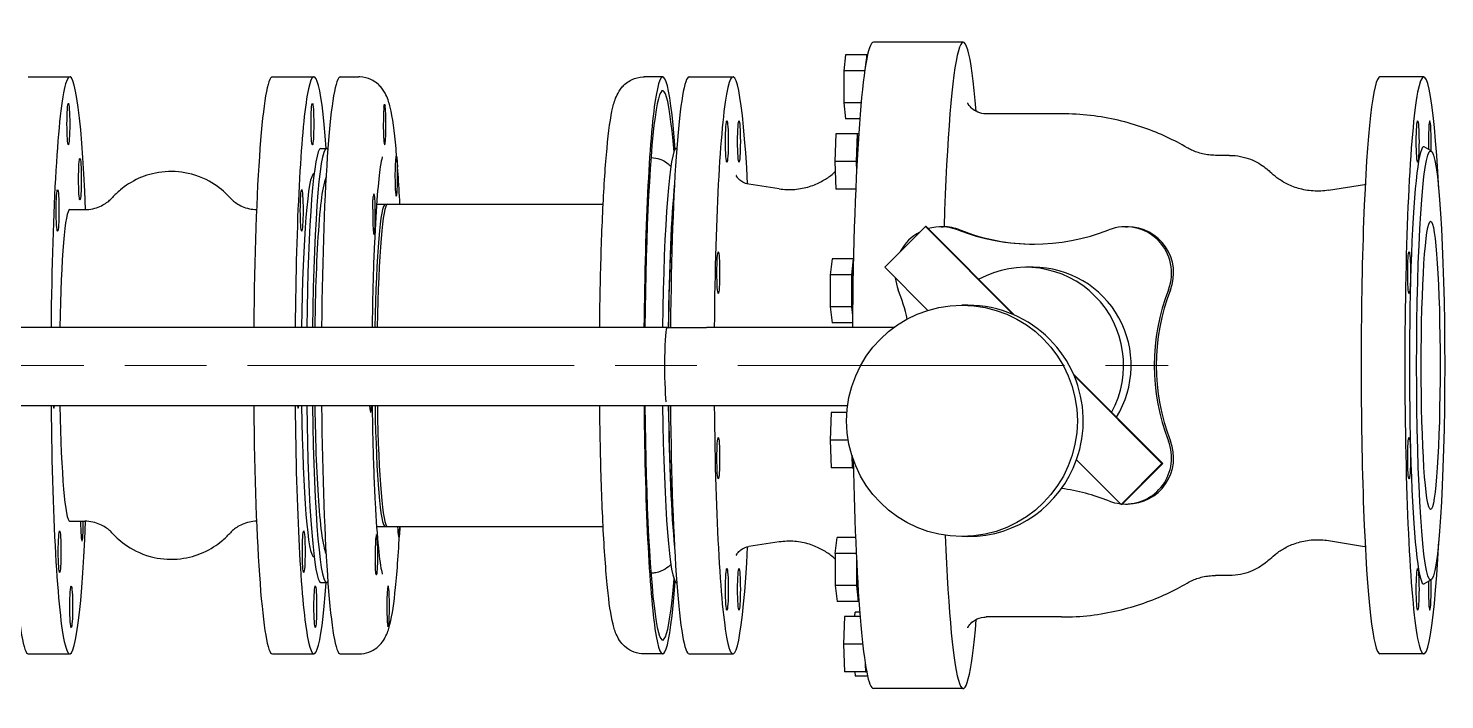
# Model space of a CAD drawing. Header units: millimetres. Extents: x 0 to 10500, y -39653 to 7425.
# Drawn here: x 6271 to 6885, y 6222 to 6513 of the extents above; entities that cross this region are included whole.
import ezdxf

# ---------------------------------------------------------------- set-up
doc = ezdxf.new("R2010")
doc.units = ezdxf.units.MM
doc.header["$LTSCALE"] = 25
doc.linetypes.add('CHAIN', pattern=[0.3543, 0.2362, -0.0295, 0.0591, -0.0295])
doc.layers.add('Centerline', color=7, linetype='Continuous', lineweight=18)
doc.layers.add('Visible', color=7, linetype='Continuous', lineweight=25)

msp = doc.modelspace()

# ---------------------------------------------------------------- linework, layer by layer
at = {"layer": 'Centerline', "linetype": 'CHAIN', "ltscale": 23.990969}
msp.add_line((1478.82, 6366.71), (6765.39, 6366.71), dxfattribs=at)
at = {"layer": 'Visible'}
for p, q in [((6676.54, 6506.71), (6637.63, 6506.71)), ((6625.53, 6501.3), (6624.75, 6494.38)), ((6634.71, 6501.3), (6625.53, 6501.3)), ((6634.71, 6501.3), (6634.1, 6495.93)), ((6634.85, 6500.11), (6634.71, 6501.3)), ((6624.75, 6494.38), (6624.75, 6480.52)), ((6633.87, 6494.38), (6624.75, 6494.38)), ((6271.41, 6491.71), (6289.37, 6491.71)), ((6377.18, 6491.71), (6395.15, 6491.71)), ((6406.62, 6491.71), (6414.6, 6491.71)), ((6546.32, 6491.71), (6538.34, 6491.71)), ((6557.8, 6491.71), (6576.76, 6491.71)), ((6876.11, 6491.71), (6857.15, 6491.71)), ((6624.75, 6480.52), (6625.53, 6473.59)), ((6632.29, 6480.52), (6624.75, 6480.52)), ((6719.2, 6475.71), (6686.52, 6475.71)), ((6631.71, 6473.59), (6625.53, 6473.59)), ((6621.41, 6467.1), (6620.96, 6455.1)), ((6630.59, 6467.1), (6621.41, 6467.1)), ((6630.59, 6467.1), (6630.14, 6455.1)), ((6631.24, 6467.1), (6630.59, 6467.1)), ((6631.04, 6466.1), (6631.18, 6466.1)), ((6398.14, 6460.71), (6400.63, 6460.71)), ((6552.41, 6460.71), (6552.31, 6460.71)), ((6791.9, 6457.71), (6785.87, 6457.71)), ((6879.34, 6459.64), (6876.35, 6461.37)), ((6541.33, 6456.71), (6541.23, 6456.71)), ((6620.96, 6455.1), (6621.41, 6443.1)), ((6630.14, 6455.1), (6620.96, 6455.1)), ((6630.14, 6455.1), (6630.3, 6450.77)), ((6395.15, 6449.71), (6395.25, 6449.71)), ((6596.76, 6443.2), (6583.6, 6445.18)), ((6834.82, 6442.59), (6850.39, 6445.11)), ((6629.95, 6443.1), (6621.41, 6443.1)), ((6289.37, 6434.21), (6295.86, 6434.21)), ((6422.33, 6436.56), (6427.08, 6436.56)), ((6426.08, 6436.56), (6520.51, 6436.56)), ((6660.15, 6426.91), (6642.51, 6409.23)), ((6698.25, 6388.73), (6660.15, 6426.91)), ((6660.48, 6426.91), (6660.15, 6426.91)), ((6698.83, 6388.48), (6660.48, 6426.91)), ((6666.97, 6426.76), (6667.85, 6426.76)), ((6746.9, 6426.76), (6747.78, 6426.76)), ((6619.75, 6412.92), (6618.96, 6405.99)), ((6628.93, 6412.92), (6619.75, 6412.92)), ((6628.93, 6412.92), (6628.14, 6405.99)), ((6628.97, 6412.54), (6628.93, 6412.92)), ((6642.51, 6409.23), (6661.19, 6390.51)), ((6706.93, 6409.21), (6703.66, 6409.21)), ((6618.96, 6405.99), (6618.96, 6392.13)), ((6628.14, 6405.99), (6618.96, 6405.99)), ((6628.14, 6405.99), (6628.14, 6392.13)), ((6628.14, 6392.13), (6618.96, 6392.13)), ((6618.96, 6392.13), (6619.75, 6385.2)), ((6628.14, 6392.13), (6628.58, 6388.31)), ((6678.59, 6392.77), (6676.01, 6392.77)), ((6628.55, 6385.2), (6619.75, 6385.2)), ((6548.24, 6383.18), (5962.5, 6383.18)), ((6646.59, 6383.18), (6565.28, 6383.18)), ((6762.99, 6324.18), (6724.31, 6362.94)), ((6762.66, 6324.18), (6724.56, 6362.36)), ((6548.24, 6349.18), (5962.5, 6349.18)), ((6626.44, 6349.18), (6565.28, 6349.18)), ((6619.3, 6346.35), (6618.84, 6334.35)), ((6626.15, 6346.35), (6619.3, 6346.35)), ((6618.84, 6334.35), (6619.3, 6322.35)), ((6626.71, 6334.35), (6618.84, 6334.35)), ((6628.48, 6322.35), (6619.3, 6322.35)), ((6628.27, 6327.8), (6628.48, 6322.35)), ((6628.48, 6322.35), (6628.94, 6322.35)), ((6725.69, 6325.87), (6745.02, 6306.5)), ((6745.02, 6306.5), (6762.66, 6324.18)), ((6745.35, 6306.5), (6762.99, 6324.18)), ((6762.99, 6324.18), (6762.66, 6324.18)), ((6745.35, 6306.5), (6745.02, 6306.5)), ((6746.9, 6306.66), (6747.78, 6306.66)), ((6289.37, 6299.21), (6295.86, 6299.21)), ((6422.33, 6296.86), (6427.08, 6296.86)), ((6426.08, 6296.86), (6520.51, 6296.86)), ((6621.08, 6285.25), (6621.86, 6292.18)), ((6629.87, 6292.18), (6621.86, 6292.18)), ((6678.59, 6292.57), (6676.01, 6292.57)), ((6596.76, 6290.21), (6583.6, 6288.23)), ((6630.18, 6285.25), (6621.08, 6285.25)), ((6621.08, 6285.25), (6621.08, 6271.39)), ((6834.82, 6290.83), (6850.39, 6288.3)), ((6395.15, 6283.71), (6395.25, 6283.71)), ((6630.26, 6283.5), (6630.26, 6271.39)), ((6541.33, 6276.71), (6541.23, 6276.71)), ((6791.9, 6275.71), (6785.87, 6275.71)), ((6879.34, 6273.77), (6876.35, 6272.04)), ((6398.14, 6272.71), (6400.63, 6272.71)), ((6552.41, 6272.71), (6552.31, 6272.71)), ((6621.08, 6271.39), (6621.86, 6264.46)), ((6630.26, 6271.39), (6621.08, 6271.39)), ((6630.26, 6271.39), (6631.04, 6264.46)), ((6631.04, 6267.32), (6631.18, 6267.32)), ((6631.04, 6264.46), (6621.86, 6264.46)), ((6631.04, 6264.46), (6631.25, 6266.25)), ((6625.08, 6257.97), (6624.62, 6245.97)), ((6631.86, 6257.97), (6625.08, 6257.97)), ((6629.55, 6257.97), (6629.76, 6259.82)), ((6631.71, 6259.82), (6629.76, 6259.82)), ((6719.2, 6257.71), (6686.52, 6257.71)), ((6624.62, 6245.97), (6625.08, 6233.97)), ((6632.99, 6245.97), (6624.62, 6245.97)), ((6271.41, 6241.71), (6289.37, 6241.71)), ((6377.18, 6241.71), (6395.15, 6241.71)), ((6406.62, 6241.71), (6414.6, 6241.71)), ((6546.32, 6241.71), (6538.34, 6241.71)), ((6557.8, 6241.71), (6576.76, 6241.71)), ((6634.13, 6237.29), (6634.26, 6233.97)), ((6876.11, 6241.71), (6857.15, 6241.71)), ((6634.26, 6233.97), (6625.08, 6233.97)), ((6629.55, 6233.97), (6629.76, 6232.11)), ((6635.11, 6232.11), (6629.76, 6232.11)), ((6634.26, 6233.97), (6634.71, 6233.97)), ((6676.54, 6226.71), (6637.63, 6226.71))]:
    msp.add_line(p, q, dxfattribs=at)
for centre, major_axis, ratio, start_param, end_param in [((6676.54, 6366.71), (0, 140), 0.065414, 5.616731, 7.410709), ((6637.63, 6366.71), (0, 140), 0.065414, 0, 1.452895), ((6289.37, 6366.71), (0, 125), 0.065414, 5.282871, 7.721854), ((6395.15, 6366.71), (0, 125), 0.065414, 5.56348, 7.721854), ((6546.32, 6366.71), (0, 125), 0.065414, 5.558623, 7.721854), ((6576.76, 6366.71), (0, 125), 0.065414, 5.39203, 7.721854), ((6876.11, 6366.71), (0, 125), 0.065414, 5.367803, 10.340161), ((6377.18, 6366.71), (0, 125), 0.065414, 0, 1.438669), ((6406.62, 6366.71), (0, 125), 0.065414, 0, 1.438669), ((6546.32, 6366.71), (0, 119), 0.065414, 5.602894, 7.71515), ((6557.8, 6366.71), (0, 125), 0.065414, 0, 1.438668), ((6857.15, 6366.71), (0, 125), 0.065414, 0, 3.141593), ((6425.82, 6471.06), (0, 8.75), 0.065414, 0.544894, 5.960831), ((6878.74, 6463.71), (0, 9), 0.065414, 4.247617, 8.24304), ((6400.63, 6366.71), (0, 94), 0.065414, 6.190751, 7.677882), ((6631.04, 6455.1), (0, 11), 0.065414, 0, 1.867656), ((6398.14, 6366.71), (0, 94), 0.065414, 0, 1.394697), ((6430.87, 6448.74), (0, -8.75), 0.065414, 2.901089, 8.317026), ((6552.31, 6366.71), (0, 94), 0.065414, 0, 1.394697), ((6876.11, 6366.71), (0, -94.73), 0.065414, 3.103736, 6.321042), ((6395.15, 6366.71), (0, 83), 0.065414, 0, 1.371062), ((6554.8, 6366.71), (0, 94), 0.065414, 0.577185, 1.394696), ((6421.21, 6432.25), (0, 8.75), 0.065414, 1.330292, 6.746229), ((6554.8, 6366.71), (0, -93), 0.065414, 3.752368, 4.534375), ((6289.37, 6366.71), (0, 67.5), 0.065414, 0, 1.32434), ((6426.08, 6366.71), (0, 69.85), 0.065414, 0, 1.332795), ((6427.08, 6366.71), (0, 69.85), 0.065414, 0, 1.332795), ((6666.97, 6406.76), (0, 20), 0.997858, 5.910528, 6.56512), ((6667.85, 6406.76), (0, 20), 0.997858, 5.910528, 6.283185), ((6746.9, 6406.76), (0, 20), 0.997858, 4.339732, 6.655842), ((6747.78, 6406.76), (0, 20), 0.997858, 4.339732, 6.283185), ((6666.97, 6406.76), (0, 20), 0.997858, 0.48133, 1.089466), ((6706.93, 6509.21), (0, -90), 0.997858, 5.910528, 6.655842), ((6707.82, 6509.21), (0, -90), 0.997858, 5.910528, 6.278269), ((6628.93, 6399.06), (0, 11), 0.065414, 0.015744, 2.648429), ((6703.66, 6366.71), (0, 42.5), 0.997858, 4.212426, 6.783149), ((6706.93, 6366.71), (0, 42.5), 0.997858, 0.038571, 0.038644), ((6706.93, 6366.71), (0, 42.5), 0.997858, 4.156029, 6.283185), ((6666.97, 6406.76), (0, 20), 0.997858, 1.678669, 1.943453), ((6564.74, 6366.71), (0, 90), 0.997858, 4.937151, 5.085046), ((6849.13, 6366.71), (0, -90), 0.997858, 4.339732, 5.085046), ((6850.01, 6366.71), (0, 90), 0.997858, 1.198139, 1.943453), ((6678.59, 6342.67), (0, 50.1), 0.997858, 5.879189, 6.283185), ((6678.59, 6342.67), (0, 50.1), 0.997858, 5.116385, 5.879189), ((6707.82, 6366.71), (0, -39), 0.997858, 2.171102, 2.172087), ((6548.24, 6366.18), (0, 17), 0.065414, 0.000057, 2.679486), ((6548.24, 6366.18), (0, 17), 0.065414, 6.282878, 6.283242), ((6565.26, 6366.18), (0, 17), 0.442279, 0, 0.000307), ((6678.59, 6342.67), (0, -50.1), 0.997858, 1.22894, 1.974793), ((6271.41, 6366.71), (0, -125), 0.065414, 4.85311, 6.283185), ((6289.37, 6366.71), (0, -125), 0.065414, 4.85311, 7.283499), ((6282.53, 6357.12), (0, -9), 0.065414, 5.794444, 6.771927), ((6289.37, 6366.71), (0, -67.5), 0.065414, 4.975136, 6.283185), ((6377.18, 6366.71), (0, -125), 0.065414, 4.85311, 6.283185), ((6395.15, 6366.71), (0, -125), 0.065414, 4.85311, 7.002891), ((6388.31, 6357.12), (0, -9), 0.065414, 5.794444, 6.771927), ((6395.15, 6366.71), (0, -83), 0.065414, 4.925222, 6.283185), ((6398.14, 6366.71), (0, -94), 0.065414, 4.899999, 6.283185), ((6400.63, 6366.71), (0, -94), 0.065414, 4.899999, 6.375619), ((6406.62, 6366.71), (0, -125), 0.065414, 4.85311, 6.283185), ((6419.75, 6355.05), (0, -8.75), 0.065414, 5.448191, 7.11818), ((6426.08, 6366.71), (0, -69.85), 0.065414, 4.966098, 6.283185), ((6427.08, 6366.71), (0, -69.85), 0.065414, 4.966098, 6.283185), ((6546.32, 6366.71), (0, -125), 0.065414, 4.85311, 7.007747), ((6546.32, 6366.71), (0, -119), 0.065414, 4.860256, 6.963477), ((6552.31, 6366.71), (0, -94), 0.065414, 4.899999, 6.283185), ((6554.8, 6366.71), (0, 94), 0.065414, 1.758407, 2.564408), ((6554.8, 6366.71), (0, -93), 0.065414, 4.902042, 5.672409), ((6557.8, 6366.71), (0, -125), 0.065414, 4.85311, 6.283185), ((6576.76, 6366.71), (0, -125), 0.065414, 4.85311, 7.174341), ((6746.9, 6326.66), (0, -20), 0.997858, 6.215233, 8.226639), ((6747.78, 6326.66), (0, -20), 0.997858, 0, 1.943453), ((6628.93, 6334.35), (0, -11), 0.065414, 5.386384, 6.267441), ((6637.63, 6366.71), (0, -140), 0.065414, 5.007376, 6.283185), ((6678.59, 6342.67), (0, -50.1), 0.997858, 0, 1.22894), ((6706.93, 6224.21), (0, 90), 0.997858, 5.910528, 6.146744), ((6746.9, 6326.66), (0, -20), 0.997858, 5.910528, 6.175313), ((6294.65, 6299.55), (0, -9), 0.065414, 4.750398, 7.815973), ((6422.29, 6284.68), (0, 8.75), 0.065414, 2.901089, 8.317026), ((6431.94, 6301.16), (0, -8.75), 0.065414, 5.227072, 6.746229), ((6676.54, 6366.71), (0, -140), 0.065414, 5.266034, 6.94964), ((6631.04, 6278.32), (0, -11), 0.065414, 4.41553, 6.283185), ((6878.74, 6269.7), (0, -9), 0.065414, 4.323331, 8.318754), ((6427.34, 6262.36), (0, -8.75), 0.065414, 0.544894, 5.960831)]:
    msp.add_ellipse(centre, major_axis=major_axis, ratio=ratio, start_param=start_param, end_param=end_param, dxfattribs=at)
for centre, major_axis, ratio in [((6288.75, 6471.27), (0, -9), 0.065414), ((6394.52, 6471.27), (0, -9), 0.065414), ((6574.13, 6463.71), (0, -9), 0.065414), ((6579.38, 6463.71), (0, -9), 0.065414), ((6873.48, 6463.71), (0, 9), 0.065414), ((6879.11, 6366.71), (0, 93), 0.065414), ((6293.77, 6447.42), (0, -9), 0.065414), ((6284.09, 6433.87), (0, 9), 0.065414), ((6389.87, 6433.87), (0, 9), 0.065414), ((6879.11, 6366.71), (0, -62.5), 0.065414), ((6570.41, 6406.89), (0, -9), 0.065414), ((6869.77, 6406.89), (0, 9), 0.065414), ((6676.01, 6342.67), (0, 50.1), 0.997858), ((6570.41, 6326.53), (0, 9), 0.065414), ((6869.77, 6326.53), (0, 9), 0.065414), ((6284.98, 6285.99), (0, 9), 0.065414), ((6390.75, 6285.99), (0, 9), 0.065414), ((6574.13, 6269.7), (0, 9), 0.065414), ((6579.38, 6269.7), (0, 9), 0.065414), ((6873.48, 6269.7), (0, -9), 0.065414), ((6290, 6262.15), (0, 9), 0.065414), ((6395.77, 6262.15), (0, 9), 0.065414)]:
    msp.add_ellipse(centre, major_axis=major_axis, ratio=ratio, dxfattribs=at)
for points, knots in [([(6432.43, 6436.56), (6431.96, 6445.77), (6431.4, 6453.93), (6430.05, 6468.29), (6429.31, 6474), (6427.78, 6480.33), (6427.39, 6481.89), (6425.9, 6484.92), (6425.34, 6485.99), (6423.26, 6488.34), (6421.99, 6489.56), (6418.56, 6491.15), (6416.87, 6491.63), (6414.93, 6491.7), (6414.77, 6491.71), (6414.6, 6491.71)], [6.4387675, 6.4387675, 6.4387675, 6.4387675, 6.7441451, 6.7441451, 7.0845201, 7.0845201, 7.2172663, 7.2172663, 7.2761197, 7.2761197, 7.3194667, 7.3194667, 7.3474606, 7.3474606, 7.3500126, 7.3500126, 7.3500126, 7.3500126]), ([(6519.02, 6383.18), (6519.09, 6389.6), (6519.18, 6395.94), (6519.57, 6413.76), (6519.94, 6424.8), (6520.9, 6444.68), (6521.5, 6453.47), (6522.9, 6468.29), (6523.64, 6474), (6525.16, 6480.33), (6525.56, 6481.89), (6527.04, 6484.92), (6527.61, 6485.99), (6529.68, 6488.34), (6530.95, 6489.56), (6534.38, 6491.15), (6536.07, 6491.63), (6538.01, 6491.7), (6538.18, 6491.71), (6538.34, 6491.71)], [2.407189, 2.407189, 2.407189, 2.407189, 2.578271, 2.578271, 2.901096, 2.901096, 3.22689, 3.22689, 3.567265, 3.567265, 3.700011, 3.700011, 3.758864, 3.758864, 3.802212, 3.802212, 3.830205, 3.830205, 3.832757, 3.832757, 3.832757, 3.832757]), ([(6425.52, 6478.54), (6425.52, 6478.55), (6425.52, 6478.56), (6425.58, 6479.07), (6425.62, 6479.43), (6425.73, 6479.81), (6425.8, 6479.86), (6425.91, 6479.69), (6425.96, 6479.55), (6426, 6479.36)], [-2.3553852, -2.3553852, -2.3553852, -2.3553852, -2.3488819, -2.3488819, -2.0438878, -2.0438878, -1.7543331, -1.7543331, -1.56067, -1.56067, -1.56067, -1.56067]), ([(6686.52, 6475.71), (6685.21, 6475.71), (6683.93, 6476), (6681.82, 6476.87), (6681.03, 6477.43), (6679.79, 6478.49), (6679.4, 6478.97), (6678.76, 6479.85), (6678.63, 6480.14), (6678.51, 6480.39), (6678.49, 6480.43), (6678.49, 6480.43)], [0, 0, 0, 0, 0.0270492, 0.0270492, 0.0559244, 0.0559244, 0.0893277, 0.0893277, 0.1363705, 0.1363705, 0.1650141, 0.1650141, 0.1650141, 0.1650141]), ([(6773.57, 6461.02), (6770.86, 6462.6), (6767.95, 6464.14), (6761.7, 6467.05), (6758.36, 6468.43), (6751.3, 6470.89), (6747.58, 6471.99), (6739.83, 6473.79), (6735.81, 6474.5), (6727.59, 6475.46), (6723.39, 6475.71), (6719.2, 6475.71)], [6.24509017, 6.24509017, 6.24509017, 6.24509017, 6.2527092, 6.2527092, 6.26032822, 6.26032822, 6.26794725, 6.26794725, 6.27556628, 6.27556628, 6.28318531, 6.28318531, 6.28318531, 6.28318531]), ([(6424.78, 6457.12), (6424.78, 6457.12), (6424.74, 6456.98), (6424.51, 6456.09), (6424.22, 6454.67), (6423.5, 6449.81), (6423.04, 6445.62), (6422.15, 6434.63), (6421.72, 6427.51), (6421.01, 6411.3), (6420.74, 6402.15), (6420.5, 6389.48), (6420.45, 6386.34), (6420.42, 6383.18)], [1.258963, 1.258963, 1.258963, 1.258963, 1.31606, 1.31606, 1.482062, 1.482062, 1.744398, 1.744398, 2.048321, 2.048321, 2.362465, 2.362465, 2.463773, 2.463773, 2.463773, 2.463773]), ([(6431, 6457.24), (6431, 6457.23), (6431, 6457.23), (6431.07, 6456.98), (6431.11, 6456.59), (6431.2, 6455.55), (6431.25, 6454.92), (6431.33, 6453.72), (6431.36, 6453.2), (6431.38, 6452.65)], [-2.3553859, -2.3553859, -2.3553859, -2.3553859, -2.3490312, -2.3490312, -2.0439715, -2.0439715, -1.7543596, -1.7543596, -1.56067, -1.56067, -1.56067, -1.56067]), ([(6785.87, 6457.71), (6784.92, 6457.71), (6783.97, 6457.76), (6782.1, 6457.98), (6781.19, 6458.14), (6779.44, 6458.55), (6778.59, 6458.8), (6777, 6459.36), (6776.25, 6459.67), (6774.84, 6460.32), (6774.18, 6460.67), (6773.57, 6461.02)], [0, 0, 0, 0, 0.00761903, 0.00761903, 0.01523806, 0.01523806, 0.02285708, 0.02285708, 0.03047611, 0.03047611, 0.03809514, 0.03809514, 0.03809514, 0.03809514]), ([(6791.9, 6457.71), (6793.54, 6457.71), (6795.17, 6457.54), (6798.27, 6456.94), (6799.74, 6456.5), (6802.4, 6455.47), (6803.59, 6454.87), (6805.72, 6453.63), (6806.65, 6452.99), (6808.28, 6451.72), (6808.99, 6451.09), (6809.61, 6450.49)], [0, 0, 0, 0, 0.01271181, 0.01271181, 0.02542362, 0.02542362, 0.03813543, 0.03813543, 0.05084724, 0.05084724, 0.06355905, 0.06355905, 0.06355905, 0.06355905]), ([(6358.68, 6439.47), (6357.12, 6441.18), (6355.06, 6443.13), (6349.19, 6447), (6345.28, 6448.89), (6337.02, 6450.7), (6333.04, 6450.92), (6325.62, 6450.04), (6322.22, 6449.02), (6316.02, 6446.27), (6313.41, 6444.49), (6309.97, 6441.64), (6308.83, 6440.52), (6307.88, 6439.47)], [0.2296803, 0.2296803, 0.2296803, 0.2296803, 0.2583197, 0.2583197, 0.2869591, 0.2869591, 0.3089787, 0.3089787, 0.3302929, 0.3302929, 0.3553651, 0.3553651, 0.3728772, 0.3728772, 0.3728772, 0.3728772]), ([(6541.33, 6456.71), (6542.66, 6456.71), (6543.98, 6456.46), (6546.33, 6455.63), (6547.33, 6455.04), (6548.85, 6453.92), (6549.41, 6453.38), (6549.85, 6452.89)], [3.83275742, 3.83275742, 3.83275742, 3.83275742, 3.85575306, 3.85575306, 3.88101045, 3.88101045, 3.90478853, 3.90478853, 3.90478853, 3.90478853]), ([(6400.43, 6448.42), (6400.32, 6448.12), (6400.22, 6447.84), (6399, 6444.1), (6398.6, 6440.85), (6397.5, 6431.03), (6397.01, 6424.56), (6396.25, 6410.16), (6395.96, 6402.43), (6395.68, 6390.62), (6395.61, 6386.92), (6395.56, 6383.18)], [1.238673, 1.238673, 1.238673, 1.238673, 1.265323, 1.265323, 1.595047, 1.595047, 1.956818, 1.956818, 2.285465, 2.285465, 2.429594, 2.429594, 2.429594, 2.429594]), ([(6583.6, 6445.18), (6582.62, 6445.33), (6581.74, 6445.67), (6580.33, 6446.45), (6579.82, 6446.89), (6579.02, 6447.69), (6578.77, 6448.04), (6578.36, 6448.67), (6578.28, 6448.86), (6578.23, 6448.99), (6578.22, 6449), (6578.22, 6449)], [0.0098333, 0.0098333, 0.0098333, 0.0098333, 0.0361852, 0.0361852, 0.0653215, 0.0653215, 0.0998993, 0.0998993, 0.1502912, 0.1502912, 0.171353, 0.171353, 0.171353, 0.171353]), ([(6596.76, 6443.2), (6598.96, 6442.87), (6601.27, 6442.79), (6605.77, 6443.15), (6607.95, 6443.59), (6611.9, 6444.82), (6613.66, 6445.6), (6616.73, 6447.26), (6618.04, 6448.15), (6619.89, 6449.57), (6620.54, 6450.14), (6621.13, 6450.68)], [6.27335202, 6.27335202, 6.27335202, 6.27335202, 6.28843892, 6.28843892, 6.30352582, 6.30352582, 6.31861272, 6.31861272, 6.33369961, 6.33369961, 6.34373188, 6.34373188, 6.34373188, 6.34373188]), ([(6834.82, 6442.59), (6832.67, 6442.24), (6830.4, 6442.13), (6825.96, 6442.41), (6823.8, 6442.81), (6819.85, 6443.96), (6818.07, 6444.71), (6814.96, 6446.32), (6813.63, 6447.18), (6811.36, 6448.88), (6810.41, 6449.71), (6809.61, 6450.49)], [6.27257423, 6.27257423, 6.27257423, 6.27257423, 6.28740826, 6.28740826, 6.30224228, 6.30224228, 6.31707631, 6.31707631, 6.33191033, 6.33191033, 6.34674435, 6.34674435, 6.34674435, 6.34674435]), ([(6295.86, 6434.21), (6297.06, 6434.21), (6298.26, 6434.34), (6300.49, 6434.83), (6301.52, 6435.18), (6303.36, 6435.99), (6304.16, 6436.44), (6305.54, 6437.34), (6306.12, 6437.8), (6307.11, 6438.67), (6307.53, 6439.09), (6307.88, 6439.47)], [0.30127876, 0.30127876, 0.30127876, 0.30127876, 0.31559845, 0.31559845, 0.32991813, 0.32991813, 0.34423782, 0.34423782, 0.35855751, 0.35855751, 0.3728772, 0.3728772, 0.3728772, 0.3728772]), ([(6358.68, 6439.47), (6359.03, 6439.09), (6359.44, 6438.67), (6360.44, 6437.8), (6361.02, 6437.34), (6362.4, 6436.44), (6363.2, 6435.99), (6365.03, 6435.18), (6366.07, 6434.83), (6368.18, 6434.37), (6369.24, 6434.24), (6370.3, 6434.21)], [0.22968032, 0.22968032, 0.22968032, 0.22968032, 0.24400001, 0.24400001, 0.2583197, 0.2583197, 0.27263938, 0.27263938, 0.28695907, 0.28695907, 0.29970344, 0.29970344, 0.29970344, 0.29970344]), ([(6420.66, 6434.33), (6420.66, 6434.68), (6420.67, 6435.02), (6420.69, 6436.42), (6420.72, 6437.4), (6420.82, 6438.99), (6420.9, 6439.62), (6420.96, 6440.08)], [-3.6196991, -3.6196991, -3.6196991, -3.6196991, -3.4825914, -3.4825914, -3.0417403, -3.0417403, -2.6426685, -2.6426685, -2.6426685, -2.6426685]), ([(6548.24, 6383.18), (6551.08, 6383.18), (6553.93, 6383.18), (6559.67, 6383.18), (6562.57, 6383.18), (6565.26, 6383.18)], [0, 0, 0, 0, 0.849644, 0.849644, 1.748057, 1.748057, 1.748057, 1.748057]), ([(6395.57, 6349.18), (6395.6, 6347.28), (6395.63, 6345.4), (6395.83, 6335.31), (6396.08, 6327.47), (6396.74, 6313.27), (6397.15, 6306.94), (6398.13, 6296.12), (6398.65, 6291.88), (6399.7, 6287.26), (6399.97, 6286.21), (6400.43, 6284.99)], [2.859307, 2.859307, 2.859307, 2.859307, 2.932296, 2.932296, 3.255885, 3.255885, 3.58305, 3.58305, 3.927608, 3.927608, 4.036574, 4.036574, 4.036574, 4.036574]), ([(6420.43, 6349.18), (6420.5, 6343.75), (6420.59, 6338.42), (6420.95, 6323.88), (6421.28, 6315.07), (6422.09, 6299.63), (6422.57, 6292.97), (6423.58, 6282.78), (6424.15, 6279.01), (6424.67, 6276.66), (6424.78, 6276.3), (6424.78, 6276.3)], [2.822839, 2.822839, 2.822839, 2.822839, 2.996716, 2.996716, 3.313163, 3.313163, 3.625689, 3.625689, 3.921425, 3.921425, 4.016285, 4.016285, 4.016285, 4.016285]), ([(6538.34, 6241.71), (6536.79, 6241.71), (6535.26, 6242.02), (6532.56, 6243.02), (6531.44, 6243.72), (6529.49, 6245.25), (6528.77, 6246.06), (6527.39, 6247.85), (6526.92, 6248.73), (6525.61, 6251.44), (6525.22, 6252.91), (6523.77, 6258.71), (6523.08, 6263.78), (6521.66, 6277.77), (6521.01, 6286.85), (6519.99, 6307.16), (6519.61, 6318.23), (6519.21, 6336.21), (6519.1, 6342.65), (6519.04, 6349.18)], [0.691165, 0.691165, 0.691165, 0.691165, 0.715478, 0.715478, 0.742221, 0.742221, 0.775648, 0.775648, 0.82599, 0.82599, 0.948584, 0.948584, 1.262744, 1.262744, 1.607107, 1.607107, 1.933178, 1.933178, 2.107277, 2.107277, 2.107277, 2.107277]), ([(6565.26, 6349.18), (6561.89, 6349.18), (6558.17, 6349.18), (6552.38, 6349.18), (6550.31, 6349.18), (6548.24, 6349.18)], [0, 0, 0, 0, 1.128676, 1.128676, 1.747917, 1.747917, 1.747917, 1.747917]), ([(6307.88, 6293.94), (6307.53, 6294.33), (6307.11, 6294.74), (6306.12, 6295.61), (6305.54, 6296.07), (6304.16, 6296.98), (6303.36, 6297.43), (6301.52, 6298.23), (6300.49, 6298.58), (6298.26, 6299.07), (6297.06, 6299.21), (6295.86, 6299.21)], [3.37127298, 3.37127298, 3.37127298, 3.37127298, 3.38559266, 3.38559266, 3.39991235, 3.39991235, 3.41423204, 3.41423204, 3.42855173, 3.42855173, 3.44287141, 3.44287141, 3.44287141, 3.44287141]), ([(6370.3, 6299.2), (6369.24, 6299.18), (6368.18, 6299.04), (6366.07, 6298.58), (6365.03, 6298.23), (6363.2, 6297.43), (6362.4, 6296.98), (6361.02, 6296.07), (6360.44, 6295.61), (6359.44, 6294.74), (6359.03, 6294.33), (6358.68, 6293.94)], [3.44444673, 3.44444673, 3.44444673, 3.44444673, 3.4571911, 3.4571911, 3.47151079, 3.47151079, 3.48583048, 3.48583048, 3.50015016, 3.50015016, 3.51446985, 3.51446985, 3.51446985, 3.51446985]), ([(6307.88, 6293.94), (6309.44, 6292.23), (6311.49, 6290.28), (6317.37, 6286.42), (6321.28, 6284.52), (6329.53, 6282.72), (6333.52, 6282.5), (6340.93, 6283.37), (6344.34, 6284.39), (6350.54, 6287.14), (6353.15, 6288.93), (6356.59, 6291.77), (6357.73, 6292.9), (6358.68, 6293.94)], [3.371273, 3.371273, 3.371273, 3.371273, 3.3999124, 3.3999124, 3.4285517, 3.4285517, 3.4505713, 3.4505713, 3.4718856, 3.4718856, 3.4969577, 3.4969577, 3.5144699, 3.5144699, 3.5144699, 3.5144699]), ([(6414.6, 6241.71), (6416.15, 6241.71), (6417.68, 6242.02), (6420.38, 6243.02), (6421.5, 6243.72), (6423.45, 6245.25), (6424.17, 6246.06), (6425.56, 6247.85), (6426.03, 6248.73), (6427.33, 6251.44), (6427.73, 6252.91), (6429.17, 6258.71), (6429.86, 6263.78), (6431.28, 6277.67), (6431.91, 6286.6), (6432.43, 6296.86)], [4.20842, 4.20842, 4.20842, 4.20842, 4.2327332, 4.2327332, 4.2594757, 4.2594757, 4.2929031, 4.2929031, 4.3432448, 4.3432448, 4.4658397, 4.4658397, 4.7799989, 4.7799989, 5.1196651, 5.1196651, 5.1196651, 5.1196651]), ([(6432.43, 6296.86), (6432.42, 6296.69), (6432.41, 6296.53), (6432.36, 6295.59), (6432.33, 6294.91), (6432.26, 6293.94), (6432.24, 6293.61), (6432.2, 6293.34)], [-2.1039866, -2.1039866, -2.1039866, -2.1039866, -2.0439715, -2.0439715, -1.7543596, -1.7543596, -1.56067, -1.56067, -1.56067, -1.56067]), ([(6809.61, 6282.92), (6810.41, 6283.7), (6811.36, 6284.54), (6813.63, 6286.23), (6814.96, 6287.1), (6818.07, 6288.71), (6819.85, 6289.45), (6823.8, 6290.6), (6825.96, 6291), (6830.4, 6291.29), (6832.67, 6291.17), (6834.82, 6290.83)], [3.07803361, 3.07803361, 3.07803361, 3.07803361, 3.09286763, 3.09286763, 3.10770165, 3.10770165, 3.12253568, 3.12253568, 3.1373697, 3.1373697, 3.15220373, 3.15220373, 3.15220373, 3.15220373]), ([(6578.22, 6284.41), (6578.22, 6284.41), (6578.22, 6284.43), (6578.27, 6284.53), (6578.34, 6284.7), (6578.65, 6285.2), (6578.81, 6285.43), (6579.4, 6286.14), (6579.93, 6286.7), (6581.57, 6287.67), (6582.51, 6288.07), (6583.6, 6288.23)], [2.9702397, 2.9702397, 2.9702397, 2.9702397, 2.9901922, 2.9901922, 3.037081, 3.037081, 3.0637858, 3.0637858, 3.1026809, 3.1026809, 3.1317594, 3.1317594, 3.1317594, 3.1317594]), ([(6621.08, 6282.78), (6620.51, 6283.31), (6619.87, 6283.86), (6618.04, 6285.27), (6616.73, 6286.15), (6613.66, 6287.81), (6611.9, 6288.59), (6607.95, 6289.82), (6605.77, 6290.26), (6601.27, 6290.63), (6598.96, 6290.54), (6596.76, 6290.21)], [3.08130544, 3.08130544, 3.08130544, 3.08130544, 3.09107835, 3.09107835, 3.10616524, 3.10616524, 3.12125214, 3.12125214, 3.13633904, 3.13633904, 3.15142594, 3.15142594, 3.15142594, 3.15142594]), ([(6422.15, 6276.18), (6422.15, 6276.18), (6422.15, 6276.19), (6422.09, 6276.43), (6422.01, 6276.82), (6421.9, 6277.87), (6421.86, 6278.49), (6421.81, 6279.7), (6421.8, 6280.22), (6421.78, 6280.77)], [-2.3553859, -2.3553859, -2.3553859, -2.3553859, -2.3490312, -2.3490312, -2.0439715, -2.0439715, -1.7543596, -1.7543596, -1.56067, -1.56067, -1.56067, -1.56067]), ([(6549.85, 6280.52), (6549.27, 6279.88), (6548.5, 6279.15), (6546.33, 6277.79), (6544.94, 6277.17), (6542.68, 6276.77), (6542.01, 6276.71), (6541.33, 6276.71)], [6.90231895, 6.90231895, 6.90231895, 6.90231895, 6.93341594, 6.93341594, 6.96267606, 6.96267606, 6.97435007, 6.97435007, 6.97435007, 6.97435007]), ([(6809.61, 6282.92), (6808.99, 6282.32), (6808.28, 6281.7), (6806.65, 6280.43), (6805.72, 6279.78), (6803.59, 6278.54), (6802.4, 6277.94), (6799.74, 6276.91), (6798.27, 6276.47), (6795.17, 6275.87), (6793.54, 6275.71), (6791.9, 6275.71)], [3.07803361, 3.07803361, 3.07803361, 3.07803361, 3.09074542, 3.09074542, 3.10345723, 3.10345723, 3.11616903, 3.11616903, 3.12888084, 3.12888084, 3.14159265, 3.14159265, 3.14159265, 3.14159265]), ([(6773.57, 6272.39), (6774.18, 6272.75), (6774.84, 6273.09), (6776.25, 6273.75), (6777, 6274.06), (6778.59, 6274.62), (6779.44, 6274.86), (6781.19, 6275.27), (6782.1, 6275.43), (6783.97, 6275.65), (6784.92, 6275.71), (6785.87, 6275.71)], [3.10349751, 3.10349751, 3.10349751, 3.10349751, 3.11111654, 3.11111654, 3.11873557, 3.11873557, 3.1263546, 3.1263546, 3.13397363, 3.13397363, 3.14159265, 3.14159265, 3.14159265, 3.14159265]), ([(6719.2, 6257.71), (6723.39, 6257.71), (6727.59, 6257.95), (6735.81, 6258.91), (6739.83, 6259.62), (6747.58, 6261.43), (6751.3, 6262.52), (6758.36, 6264.99), (6761.7, 6266.36), (6767.95, 6269.27), (6770.86, 6270.81), (6773.57, 6272.39)], [3.14159265, 3.14159265, 3.14159265, 3.14159265, 3.14921168, 3.14921168, 3.15683071, 3.15683071, 3.16444974, 3.16444974, 3.17206877, 3.17206877, 3.17968779, 3.17968779, 3.17968779, 3.17968779]), ([(6427.64, 6254.87), (6427.64, 6254.86), (6427.64, 6254.85), (6427.58, 6254.34), (6427.5, 6253.99), (6427.37, 6253.6), (6427.32, 6253.56), (6427.23, 6253.73), (6427.2, 6253.86), (6427.16, 6254.06)], [-2.3553852, -2.3553852, -2.3553852, -2.3553852, -2.3488819, -2.3488819, -2.0438878, -2.0438878, -1.7543331, -1.7543331, -1.56067, -1.56067, -1.56067, -1.56067]), ([(6678.49, 6252.98), (6678.49, 6252.98), (6678.54, 6253.14), (6678.92, 6253.78), (6679.12, 6254.08), (6679.89, 6255.01), (6680.59, 6255.76), (6682.8, 6257.01), (6684.07, 6257.5), (6685.84, 6257.69), (6686.18, 6257.71), (6686.52, 6257.71)], [2.9765786, 2.9765786, 2.9765786, 2.9765786, 3.0330422, 3.0330422, 3.0631491, 3.0631491, 3.1044505, 3.1044505, 3.1345236, 3.1345236, 3.1415927, 3.1415927, 3.1415927, 3.1415927])]:
    msp.add_open_spline(points, degree=3, knots=knots, dxfattribs=at)
for points in [[(6850.39, 6445.11), (6850.53, 6445.14), (6850.66, 6445.16), (6850.79, 6445.19)], [(6727.78, 6401.67), (6727.78, 6401.66), (6727.79, 6401.66), (6727.79, 6401.66)], [(6850.79, 6288.22), (6850.66, 6288.25), (6850.53, 6288.28), (6850.39, 6288.3)]]:
    msp.add_open_spline(points, degree=3, dxfattribs=at)

doc.saveas('drawing.dxf')
